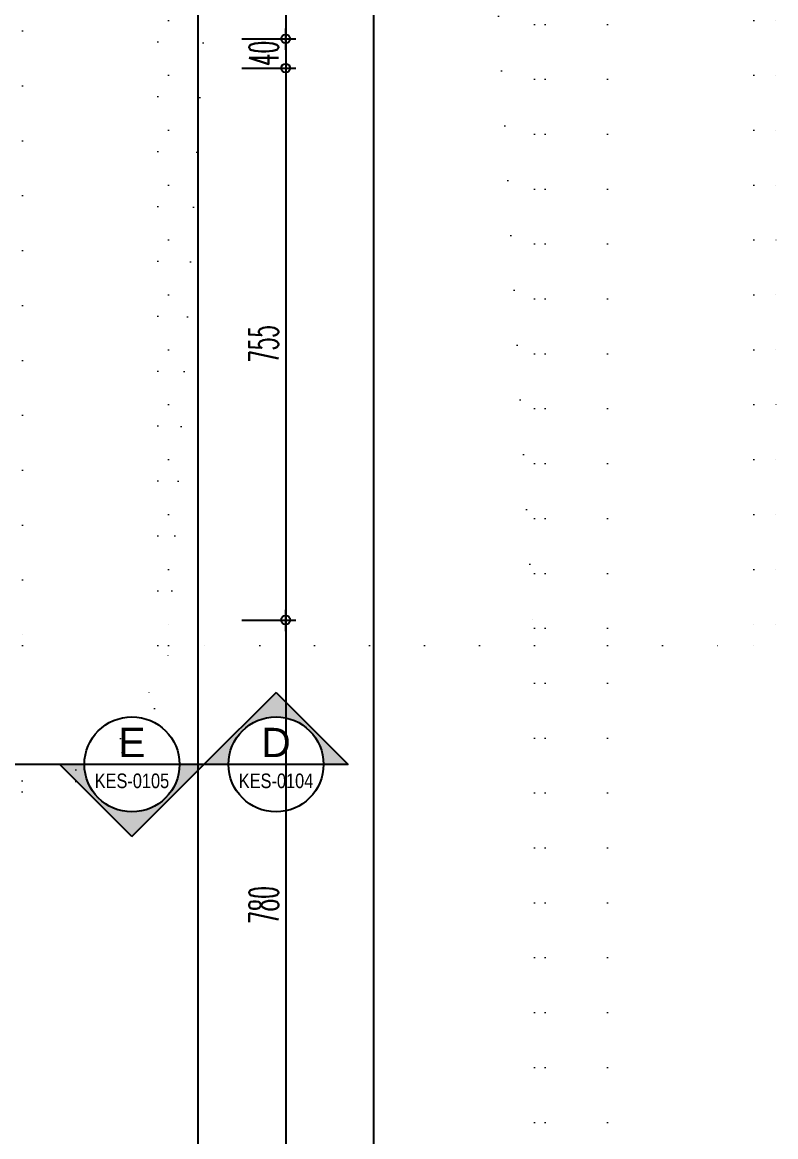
# Model space of a CAD drawing. Extents: x -5598 to 26293, y -3808 to 13850.
# Drawn here: x 21630 to 22660, y 6863 to 8388 of the extents above; entities that cross this region are included whole.
import ezdxf
from ezdxf.enums import TextEntityAlignment as Align

# ---------------------------------------------------------------- set-up
doc = ezdxf.new("R2010")
doc.units = 0
doc.header["$LTSCALE"] = 100
doc.header["$MEASUREMENT"] = 0
doc.linetypes.add('DOT', pattern=[0.25, 0, -0.25])
doc.linetypes.add('HIDDEN2', pattern=[4.7625, 3.175, -1.5875])
doc.layers.add('OLCU DIS', color=7, linetype='Continuous')
doc.layers.add('YAZI', color=7, linetype='Continuous')
doc.layers.add('YOLLAR', color=7, linetype='Continuous', lineweight=15)
doc.styles.add('ARIAL', font='arial.ttf', dxfattribs={"width": 0.7})
doc.styles.add('olcu', font='romans.shx', dxfattribs={"width": 0.5})
doc.dimstyles.new('1-200', dxfattribs={"dimtxt": 40, "dimasz": 2, "dimexe": 0, "dimexo": 0, "dimgap": 10, "dimtad": 1, "dimdec": 4, "dimrnd": 0.1, "dimzin": 9, "dimdsep": 46, "dimtxsty": 'olcu', "dimblk1": 'SOL', "dimblk2": 'SAG', "dimsah": 1, "dimcen": 0, "dimse1": 1, "dimse2": 1, "dimclre": 13, "dimadec": 0, "dimazin": 0, "dimtfac": 1, "dimtdec": 4, "dimtix": 1, "dimtmove": 2, "dimatfit": 2, "dimldrblk": 'SOL', "dimfxl": 0, "dimtolj": 1, "dimarcsym": 0})

# ---------------------------------------------------------------- blocks, each defined once
blk = doc.blocks.new('*U565')
h = blk.add_hatch(color=256)
edge = h.paths.add_edge_path()
edge.add_arc((0, 0), 0.65, 180, 360, ccw=False)
edge.add_line((-0.65, 0), (-0.985, 0))
edge.add_line((-0.985, 0), (0, -0.985))
edge.add_line((0, -0.985), (0.985, 0))
edge.add_line((0.985, 0), (0.65, 0))
at = {"linetype": 'HIDDEN2', "ltscale": 0.2}
blk.add_line((-0.985, 0), (-8.523, 0), dxfattribs=at)
for p, q in [((0.985, 0), (-0.985, 0)), ((0, -0.985), (-0.985, 0)), ((0, -0.985), (0.985, 0))]:
    blk.add_line(p, q)
blk.add_circle((0, 0), 0.65)
at = {"style": 'ARIAL'}
blk.add_attdef('A', text='', height=0.4, dxfattribs=at).set_placement((0, 0.3), align=Align.MIDDLE_CENTER)
at = {"style": 'ARIAL', "width": 0.8}
blk.add_attdef('AL134', text='', height=0.2, dxfattribs=at).set_placement((0, -0.225), align=Align.MIDDLE_CENTER)
blk = doc.blocks.new('*U566')
h = blk.add_hatch(color=256)
edge = h.paths.add_edge_path()
edge.add_arc((0, 0), 0.65, 0, 180)
edge.add_line((-0.65, 0), (-0.985, 0))
edge.add_line((-0.985, 0), (0, 0.985))
edge.add_line((0, 0.985), (0.985, 0))
edge.add_line((0.985, 0), (0.65, 0))
for p, q in [((0, 0.985), (-0.985, 0)), ((0, 0.985), (0.985, 0)), ((0.985, 0), (-0.985, 0))]:
    blk.add_line(p, q)
at = {"linetype": 'HIDDEN2', "ltscale": 0.2}
blk.add_line((-0.985, 0), (-8.523, 0), dxfattribs=at)
blk.add_circle((0, 0), 0.65)
at = {"style": 'ARIAL'}
blk.add_attdef('A', text='', height=0.4, dxfattribs=at).set_placement((0, 0.3), align=Align.MIDDLE_CENTER)
at = {"style": 'ARIAL', "width": 0.8}
blk.add_attdef('AL134', text='', height=0.2, dxfattribs=at).set_placement((0, -0.225), align=Align.MIDDLE_CENTER)
blk = doc.blocks.new('KESIT YERLERI')
at = {"layer": 'YAZI', "color": 7, "xscale": 100, "yscale": 100, "zscale": 100}
for name, p, values in [('*U566', (25271.8, 15752.2), {'A': 'D', 'AL134': 'KES-0104'}), ('*U565', (25074.8, 15752.2), {'A': 'E', 'AL134': 'KES-0105'})]:
    blk.add_blockref(name, p, dxfattribs=at).add_auto_attribs(values)
blk = doc.blocks.new('*U550')
at = {"color": 0, "linetype": 'ByBlock', "ltscale": 3}
for p, q in [((15935, -4785), (15935, -400)), ((15950, -400), (15950, -4785)), ((16450, -7540), (16450, -400)), ((16465, -7540), (16465, -400)), ((16550, -7540), (16550, -400)), ((16750, -400), (16750, -4785)), ((16780, -400), (16780, -4785)), ((15750, -790), (15750, -4785)), ((15750, -4785), (15580, -4785)), ((16549.9, -4785), (16749.9, -4785)), ((16750, -4785), (16779.9, -4785))]:
    blk.add_line(p, q, dxfattribs=at)
at = {"color": 16, "linetype": 'ByBlock', "ltscale": 3}
for p, q in [((15950, -4785), (16199.9, -400)), ((16199.9, -400), (16450, -4785)), ((16450, -4785), (15950, -4785))]:
    blk.add_line(p, q, dxfattribs=at)
at = {"color": 0, "linetype": 'ByBlock', "ltscale": 3}
for radius in [185, 200]:
    blk.add_arc((15749.9, -4785), radius, 270, 0, dxfattribs=at)
blk = doc.blocks.new('SOL')
at = {"color": 0}
for p, q in [((0, 30), (0, -6.96)), ((7.58, 0), (-6.97, 0))]:
    blk.add_line(p, q, dxfattribs=at)
blk.add_circle((0, 0), 3, dxfattribs=at)
blk = doc.blocks.new('SAG')
at = {"color": 0}
for p, q in [((7.58, 0), (-6.97, 0)), ((0, -30), (0, 6.96))]:
    blk.add_line(p, q, dxfattribs=at)
blk.add_circle((0, 0), 3, dxfattribs=at)
blk = doc.blocks.new('*D443')
at = {"layer": 'OLCU DIS', "color": 0, "lineweight": -2, "transparency": 16777216}
blk.add_line((21870, 11828), (21870, 6747), dxfattribs=at)
at = {"layer": 'OLCU DIS', "color": 0, "lineweight": -2, "transparency": 16777216, "xscale": 2, "yscale": 2, "zscale": 2}
for name, p, rotation in [('SOL', (21870, 11830), 90), ('SAG', (21870, 6745), 270)]:
    blk.add_blockref(name, p, dxfattribs=dict(at, rotation=rotation))
at = {"layer": 'OLCU DIS', "color": 0, "transparency": 16777216, "insert": (21840, 9394.7), "char_height": 40, "attachment_point": 5, "rotation": 90, "style": 'olcu'}
blk.add_mtext('\\A1;5085', dxfattribs=at)
blk = doc.blocks.new('*D455')
at = {"layer": 'OLCU DIS', "color": 0, "lineweight": -2, "transparency": 16777216}
blk.add_line((21990, 8973), (21990, 8367), dxfattribs=at)
at = {"layer": 'OLCU DIS', "color": 0, "lineweight": -2, "transparency": 16777216, "xscale": 2, "yscale": 2, "zscale": 2}
for name, p, rotation in [('SOL', (21990, 8975), 90), ('SAG', (21990, 8365), 270)]:
    blk.add_blockref(name, p, dxfattribs=dict(at, rotation=rotation))
at = {"layer": 'OLCU DIS', "color": 0, "transparency": 16777216, "insert": (21960, 8670), "char_height": 40, "attachment_point": 5, "rotation": 90, "style": 'olcu'}
blk.add_mtext('\\A1;610', dxfattribs=at)
blk = doc.blocks.new('*D456')
at = {"layer": 'OLCU DIS', "color": 0, "lineweight": -2, "transparency": 16777216}
blk.add_line((21990, 8365), (21990, 8325), dxfattribs=at)
at = {"layer": 'OLCU DIS', "color": 0, "transparency": 16777216, "insert": (21960, 8345), "char_height": 40, "attachment_point": 5, "rotation": 90, "style": 'olcu'}
blk.add_mtext('\\A1;40', dxfattribs=at)
blk = doc.blocks.new('*D457')
at = {"layer": 'OLCU DIS', "color": 0, "lineweight": -2, "transparency": 16777216}
blk.add_line((21990, 8323), (21990, 7572), dxfattribs=at)
at = {"layer": 'OLCU DIS', "color": 0, "lineweight": -2, "transparency": 16777216, "xscale": 2, "yscale": 2, "zscale": 2}
for name, p, rotation in [('SOL', (21990, 8325), 90), ('SAG', (21990, 7570), 270)]:
    blk.add_blockref(name, p, dxfattribs=dict(at, rotation=rotation))
at = {"layer": 'OLCU DIS', "color": 0, "transparency": 16777216, "insert": (21960, 7947.5), "char_height": 40, "attachment_point": 5, "rotation": 90, "style": 'olcu'}
blk.add_mtext('\\A1;755', dxfattribs=at)
blk = doc.blocks.new('*D458')
at = {"layer": 'OLCU DIS', "color": 0, "lineweight": -2, "transparency": 16777216}
blk.add_line((21990, 7568), (21990, 6792), dxfattribs=at)
at = {"layer": 'OLCU DIS', "color": 0, "lineweight": -2, "transparency": 16777216, "xscale": 2, "yscale": 2, "zscale": 2}
for name, p, rotation in [('SOL', (21990, 7570), 90), ('SAG', (21990, 6790), 270)]:
    blk.add_blockref(name, p, dxfattribs=dict(at, rotation=rotation))
at = {"layer": 'OLCU DIS', "color": 0, "transparency": 16777216, "insert": (21960, 7180), "char_height": 40, "attachment_point": 5, "rotation": 90, "style": 'olcu'}
blk.add_mtext('\\A1;780', dxfattribs=at)
blk = doc.blocks.new('*D472')
at = {"layer": 'OLCU DIS', "color": 0, "lineweight": -2, "transparency": 16777216}
blk.add_line((22110, 12638), (22110, -338), dxfattribs=at)
at = {"layer": 'OLCU DIS', "color": 0, "lineweight": -2, "transparency": 16777216, "xscale": 2, "yscale": 2, "zscale": 2}
for name, p, rotation in [('SOL', (22110, 12640), 90), ('SAG', (22110, -340), 270)]:
    blk.add_blockref(name, p, dxfattribs=dict(at, rotation=rotation))
at = {"layer": 'OLCU DIS', "color": 0, "transparency": 16777216, "insert": (22080, 5680.9), "char_height": 40, "attachment_point": 5, "rotation": 90, "style": 'olcu'}
blk.add_mtext('\\A1;12980', dxfattribs=at)

msp = doc.modelspace()

# ---------------------------------------------------------------- block references
at = {"layer": 'YAZI'}
msp.add_blockref('KESIT YERLERI', (-3295, -8379.7089), dxfattribs=at)
at = {"layer": 'YOLLAR', "color": 9, "linetype": 'DOT'}
msp.add_blockref('*U550', (5880, 12320.00004), dxfattribs=at)

# ---------------------------------------------------------------- dimensions: what is measured, and where the dimension line sits
at = {"layer": 'OLCU DIS', "color": 7}
for base, p1, p2, picture, middle in [((22110.00016, -340), (21930.00016, 12640), (21930.00016, -340), '*D472', (22080.00016, 5680.93522)), ((21870.00016, 6745), (20730, 11830), (21270, 6745), '*D443', (21840.00016, 9394.70677))]:
    dim = msp.add_linear_dim(base=base, p1=p1, p2=p2, angle=90, dimstyle='1-200', dxfattribs=at)
    dim.commit()
    dim.dimension.update_dxf_attribs({"geometry": picture, "text_midpoint": middle, "dimtype": 160})
for base, p1, p2, picture, middle in [((21990.00016, 8365), (21990.00016, 8975), (21990.00016, 8365), '*D455', (21960.00016, 8670)), ((21990.00016, 8325), (21990.00016, 8365), (21990.00016, 8325), '*D456', (21960.00016, 8345)), ((21990.00016, 7570), (21990.00016, 8325), (21990.00016, 7570), '*D457', (21960.00016, 7947.5)), ((21990.00016, 6790), (21990.00016, 7570), (21990.00016, 6790), '*D458', (21960.00016, 7180))]:
    dim = msp.add_linear_dim(base=base, p1=p1, p2=p2, angle=90, dimstyle='1-200', dxfattribs=at)
    dim.commit()
    dim.dimension.update_dxf_attribs({"geometry": picture, "text_midpoint": middle})

doc.saveas('drawing.dxf')
